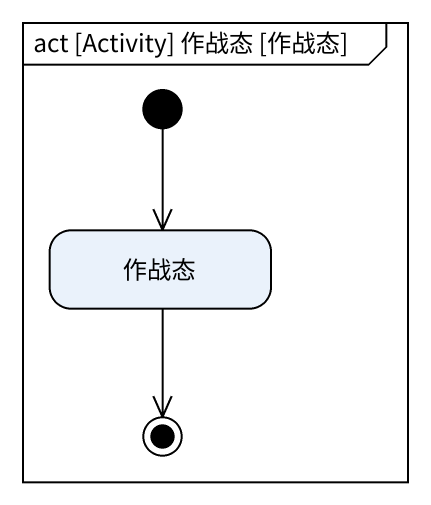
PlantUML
@startuml
mainframe act [Activity] 作战态 [作战态]
hide empty description
state 作战态
[*] --> 作战态
作战态 --> [*]
@enduml
